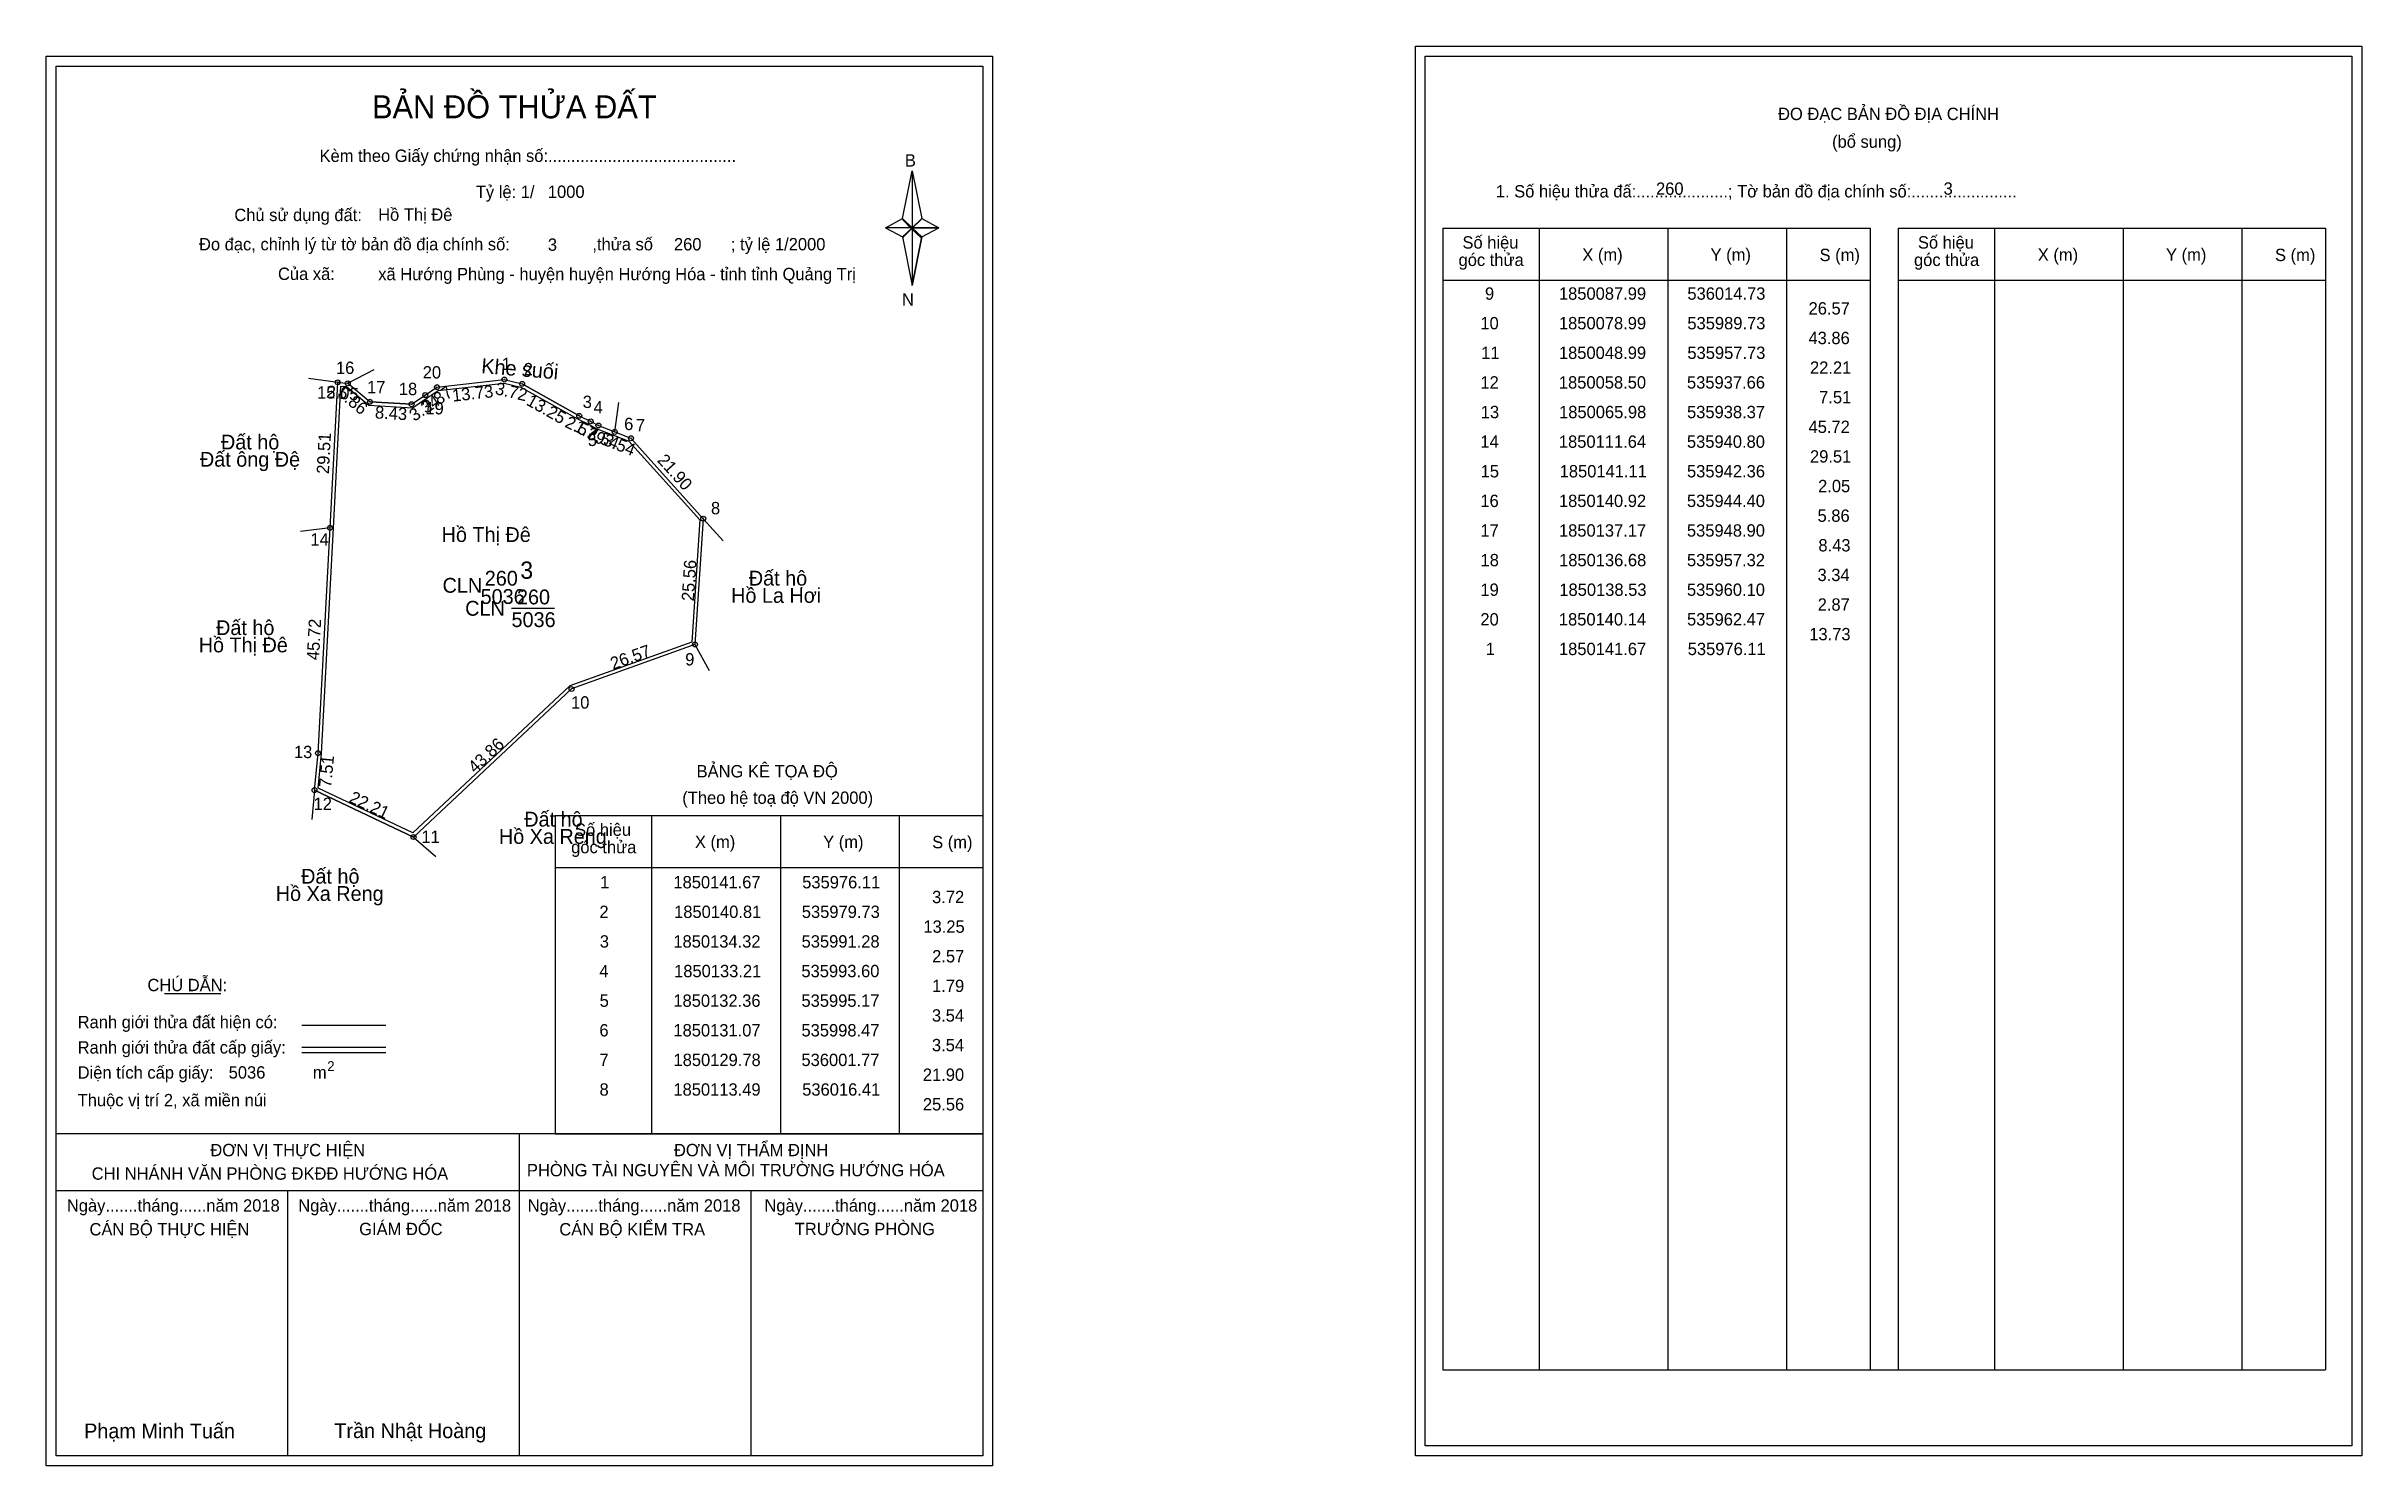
# Model space of a CAD drawing. Extents: x 535883 to 536352, y 1849922 to 1850209.
import ezdxf

# ---------------------------------------------------------------- set-up
doc = ezdxf.new("R2010")
doc.units = 0
for name, color, linetype in [('Level 1', 7, 'Continuous'), ('Level 10', 7, 'Continuous'), ('Level 11', 7, 'Continuous'), ('Level 13', 7, 'Continuous'), ('Level 2', 7, 'Continuous'), ('Level 22', 7, 'Continuous'), ('Level 27', 7, 'Continuous'), ('Level 3', 7, 'Continuous'), ('Level 36', 7, 'Continuous'), ('Level 4', 7, 'Continuous'), ('Level 49', 7, 'Continuous'), ('Level 5', 7, 'Continuous'), ('Level 53', 7, 'Continuous'), ('Level 55', 7, 'Continuous'), ('Level 6', 7, 'Continuous'), ('Level 63', 7, 'Continuous'), ('Level 7', 7, 'Continuous'), ('Level 9', 7, 'Continuous')]:
    doc.layers.add(name, color=color, linetype=linetype)

msp = doc.modelspace()

# ---------------------------------------------------------------- linework, layer by layer
at = {"layer": 'Level 1'}
for p, q in [((536162.65, 1850207.19), (536162.65, 1850207.19)), ((535885.33, 1850205.19), (535885.33, 1850205.19)), ((536056.75, 1850174.31), (536058.72, 1850183.95)), ((536058.72, 1850183.95), (536058.72, 1850172.43)), ((536058.72, 1850183.95), (536060.69, 1850174.31)), ((536053.31, 1850172.43), (536056.75, 1850174.31)), ((536056.75, 1850174.31), (536058.72, 1850172.43)), ((536058.57, 1850172.21), (536056.75, 1850174.09)), ((536060.54, 1850174.09), (536058.57, 1850172.21)), ((536058.57, 1850172.21), (536060.54, 1850174.09)), ((536060.69, 1850174.31), (536058.72, 1850172.43)), ((536058.72, 1850172.43), (536056.75, 1850170.59)), ((536058.57, 1850172.21), (536056.75, 1850170.37)), ((536056.75, 1850170.37), (536058.57, 1850172.21)), ((536056.75, 1850170.59), (536058.72, 1850160.73)), ((536060.54, 1850170.37), (536058.57, 1850172.21)), ((536058.72, 1850172.43), (536058.72, 1850160.73)), ((536058.72, 1850172.43), (536064.13, 1850172.43)), ((536058.72, 1850172.43), (536060.69, 1850170.59)), ((536060.69, 1850170.59), (536058.72, 1850160.73)), ((536060.69, 1850170.59), (536064.13, 1850172.43)), ((536166.19, 1850172.34), (536252.79, 1850172.34)), ((536185.78, 1849941.07), (536185.78, 1850172.34)), ((536211.85, 1849941.07), (536211.85, 1850172.34)), ((536235.82, 1850172.34), (536235.82, 1849941.07)), ((536252.79, 1850172.34), (536252.79, 1849941.07)), ((536258.44, 1850172.34), (536345.05, 1850172.34)), ((536278.03, 1849941.07), (536278.03, 1850172.34)), ((536304.11, 1849941.07), (536304.11, 1850172.34)), ((536328.08, 1850172.34), (536328.08, 1849941.07)), ((536345.05, 1850172.34), (536345.05, 1849941.07)), ((536166.19, 1850161.81), (536252.79, 1850161.81)), ((536258.44, 1850161.81), (536345.05, 1850161.81)), ((535986.43, 1850053.37), (536073.03, 1850053.37)), ((536006.02, 1849988.84), (536006.02, 1850053.37)), ((536032.09, 1849988.84), (536032.09, 1850053.37)), ((536056.06, 1850053.37), (536056.06, 1849988.84)), ((535986.43, 1850042.84), (536073.03, 1850042.84)), ((535907.25, 1850017.26), (535918.65, 1850017.26)), ((535935.11, 1850010.85), (535952.13, 1850010.85)), ((535935.11, 1850006.41), (535952.13, 1850006.41)), ((535935.11, 1850005.31), (535952.13, 1850005.31)), ((535992.16, 1849988.84), (535885.33, 1849988.84)), ((536073.03, 1849988.84), (535968.19, 1849988.84)), ((535979.18, 1849923.62), (535979.18, 1849988.84)), ((535986.43, 1849988.84), (536073.03, 1849988.84)), ((536073.03, 1849977.29), (535885.33, 1849977.29)), ((535932.25, 1849923.62), (535932.25, 1849977.29)), ((536026.1, 1849923.62), (536026.1, 1849977.29)), ((536166.19, 1849941.07), (536345.05, 1849941.07)), ((536350.35, 1849925.62), (536350.35, 1849925.62)), ((536073.03, 1849923.62), (536073.03, 1849923.62))]:
    msp.add_line(p, q, dxfattribs=at)
for points in [[(536056.75, 1850174.31), (536058.72, 1850183.95), (536058.72, 1850172.43)], [(536058.72, 1850172.43), (536060.69, 1850174.31), (536064.13, 1850172.43)], [(536053.31, 1850172.43), (536056.75, 1850170.59), (536058.72, 1850172.43)], [(536058.72, 1850172.43), (536058.72, 1850160.73), (536060.69, 1850170.59)]]:
    msp.add_lwpolyline(points, close=True, dxfattribs=at)
at = {"layer": 'Level 10'}
for p, q in [((535957.32, 1850136.68), (535948.9, 1850137.17)), ((535991.28, 1850134.32), (535979.73, 1850140.81)), ((535937.66, 1850058.5), (535957.73, 1850048.99))]:
    msp.add_line(p, q, dxfattribs=at)
for points in [[(535940.8, 1850111.64), (535942.36, 1850141.11), (535944.4, 1850140.92), (535948.9, 1850137.17), (535957.32, 1850136.68), (535960.1, 1850138.53), (535962.47, 1850140.14), (535976.11, 1850141.67), (535979.73, 1850140.81), (535991.28, 1850134.32), (535993.6, 1850133.21), (535995.17, 1850132.36), (535998.47, 1850131.07), (536001.77, 1850129.78), (536016.41, 1850113.49), (536014.73, 1850087.99), (535989.73, 1850078.99), (535957.73, 1850048.99), (535937.66, 1850058.5), (535938.37, 1850065.98)], [(535941.5, 1850111.6), (535943.02, 1850140.35), (535944.12, 1850140.24), (535948.63, 1850136.48), (535957.51, 1850135.97), (535960.49, 1850137.95), (535962.72, 1850139.46), (535976.07, 1850140.96), (535979.47, 1850140.15), (535990.96, 1850133.7), (535993.28, 1850132.59), (535994.87, 1850131.72), (535998.22, 1850130.42), (536001.36, 1850129.19), (536015.69, 1850113.24), (536014.06, 1850088.49), (535989.36, 1850079.6), (535957.6, 1850049.83), (535938.4, 1850058.92), (535939.07, 1850065.93)]]:
    msp.add_lwpolyline(points, close=True, dxfattribs=at)
at = {"layer": 'Level 11'}
for centre in [(535942.36, 1850141.11), (535944.4, 1850140.92), (535976.11, 1850141.67), (535979.73, 1850140.81), (535948.9, 1850137.17), (535957.32, 1850136.68), (535960.1, 1850138.53), (535962.47, 1850140.14), (535991.28, 1850134.32), (535993.6, 1850133.21), (535995.17, 1850132.36), (535998.47, 1850131.07), (536001.77, 1850129.78), (536016.41, 1850113.49), (535940.8, 1850111.64), (535940.8, 1850111.64), (536014.73, 1850087.99), (535989.73, 1850078.99), (535938.37, 1850065.98), (535937.66, 1850058.5), (535957.73, 1850048.99)]:
    msp.add_circle(centre, 0.5, dxfattribs=at)
at = {"layer": 'Level 27'}
for p, q in [((535942.36, 1850141.11), (535936.41, 1850141.87)), ((535944.4, 1850140.92), (535949.71, 1850143.72)), ((535998.47, 1850131.07), (535999.29, 1850137.01)), ((536016.41, 1850113.49), (536020.42, 1850109.03)), ((535940.8, 1850111.64), (535934.84, 1850110.92)), ((536014.73, 1850087.99), (536017.6, 1850082.72)), ((535937.66, 1850058.5), (535937.09, 1850052.53)), ((535957.73, 1850048.99), (535962.26, 1850045.06))]:
    msp.add_line(p, q, dxfattribs=at)
at = {"layer": 'Level 3'}
for p, q in [((536166.19, 1850172.34), (536166.19, 1849941.07)), ((536258.44, 1850172.34), (536258.44, 1849941.07)), ((535986.43, 1850053.37), (535986.43, 1849988.84))]:
    msp.add_line(p, q, dxfattribs=at)
at = {"layer": 'Level 63'}
for points in [[(535883.33, 1850207.19), (536075.03, 1850207.19), (536075.03, 1849921.62), (535883.33, 1849921.62)], [(536160.66, 1850209.19), (536352.36, 1850209.19), (536352.36, 1849923.62), (536160.66, 1849923.62)], [(536162.66, 1850207.19), (536350.36, 1850207.19), (536350.36, 1849925.62), (536162.66, 1849925.62)], [(535885.33, 1850205.19), (536073.03, 1850205.19), (536073.03, 1849923.62), (535885.33, 1849923.62)]]:
    msp.add_lwpolyline(points, close=True, dxfattribs=at)
at = {"layer": 'Level 9'}
msp.add_line((535977.57, 1850095.33), (535986.27, 1850095.33), dxfattribs=at)

# ---------------------------------------------------------------- texts
at = {"layer": 'Level 1'}
for s, height, p in [('BẢN ĐỒ THỬA ĐẤT', 4.6657, (535949.3, 1850194.6)), ('ĐO ĐẠC BẢN ĐỒ ĐỊA CHÍNH', 2.5, (536234.13, 1850194.25)), ('Kèm theo Giấy chứng nhận số:.........................................', 2.5, (535938.68, 1850185.77)), ('(bổ sung)', 2.5, (536245.07, 1850188.63)), ('B', 2.5, (536057.26, 1850184.83)), ('1. Số hiệu thửa đấ:....................; Tờ bản đồ địa chính số:.......................', 2.5, (536176.96, 1850178.57)), ('Chủ sử dụng đất:', 2.5, (535921.42, 1850173.78)), ('Đo đạc, chỉnh lý từ tờ bản đồ địa chính số:                  ,thửa số                 ; tỷ lệ 1/2000', 2.5, (535914.26, 1850167.85)), ('Số hiệu', 2.5, (536170.2, 1850168.21)), ('Số hiệu', 2.5, (536262.46, 1850168.21)), ('Của xã:', 2.5, (535930.26, 1850161.85)), ('góc thửa', 2.5, (536169.41, 1850164.68)), ('X (m)', 2.5, (536194.48, 1850165.73)), ('Y (m)', 2.5, (536220.46, 1850165.73)), ('S (m)', 2.5, (536242.54, 1850165.68)), ('góc thửa', 2.5, (536261.67, 1850164.68)), ('X (m)', 2.5, (536286.74, 1850165.73)), ('Y (m)', 2.5, (536312.72, 1850165.73)), ('S (m)', 2.5, (536334.8, 1850165.68)), ('N', 2.5, (536056.66, 1850156.66)), ('BẢNG KÊ TỌA ĐỘ', 2.5, (536015.06, 1850061.07)), ('(Theo hệ toạ độ VN 2000)', 2.5, (536012.16, 1850055.71)), ('Số hiệu', 2.5, (535990.44, 1850049.23)), ('góc thửa', 2.5, (535989.65, 1850045.7)), ('X (m)', 2.5, (536014.72, 1850046.76)), ('Y (m)', 2.5, (536040.7, 1850046.76)), ('S (m)', 2.5, (536062.78, 1850046.71)), ('CHÚ DẪN:', 2.5, (535903.81, 1850017.76)), ('Ranh giới thửa đất hiện có:', 2.5, (535889.68, 1850010.26)), ('Ranh giới thửa đất cấp giấy:', 2.5, (535889.68, 1850005.12)), ('Diện tích cấp giấy:', 2.5, (535889.68, 1850000.04)), ('m', 2.5, (535937.33, 1850000.06)), ('2', 2, (535940.23, 1850001.57)), ('Thuộc vị trí 2, xã miền núi', 2.5, (535889.68, 1849994.44)), ('ĐƠN VỊ THỰC HIỆN', 2.5, (535916.56, 1849984.32)), ('ĐƠN VỊ THẨM ĐỊNH', 2.5, (536010.47, 1849984.32)), ('CHI NHÁNH VĂN PHÒNG ĐKĐĐ HƯỚNG HÓA', 2.5, (535892.52, 1849979.56)), ('PHÒNG TÀI NGUYÊN VÀ MÔI TRƯỜNG HƯỚNG HÓA', 2.5, (535980.69, 1849980.25)), ('Ngày.......tháng......năm 2018', 2.5, (535887.5, 1849973.09)), ('Ngày.......tháng......năm 2018', 2.5, (535934.37, 1849973.09)), ('Ngày.......tháng......năm 2018', 2.5, (535980.84, 1849973.09)), ('Ngày.......tháng......năm 2018', 2.5, (536028.8, 1849973.09)), ('CÁN BỘ THỰC HIỆN', 2.5, (535892.08, 1849968.27)), ('GIÁM ĐỐC', 2.5, (535946.71, 1849968.33)), ('CÁN BỘ KIỂM TRA', 2.5, (535987.25, 1849968.27)), ('TRƯỞNG PHÒNG', 2.5, (536034.94, 1849968.33)), ('Phạm Minh Tuấn', 3, (535890.99, 1849927.16)), ('Trần Nhật Hoàng', 3, (535941.68, 1849927.21))]:
    msp.add_text(s, height=height, dxfattribs=at).set_placement(p)
at = {"layer": 'Level 11'}
msp.add_text('Tỷ lệ: 1/', height=2.5, dxfattribs=at).set_placement((535970.34, 1850178.46))
at = {"layer": 'Level 13'}
for s, p in [('260', (535978.67, 1850096.13)), ('CLN', (535968.18, 1850093.83)), ('5036', (535977.57, 1850091.53))]:
    msp.add_text(s, height=3, dxfattribs=at).set_placement(p)
at = {"layer": 'Level 2'}
msp.add_text('Hồ Thị Đê', height=3, dxfattribs=at).set_placement((535963.41, 1850108.77))
at = {"layer": 'Level 22'}
msp.add_text('Khe suối', height=3, rotation=355.2364, dxfattribs=at).set_placement((535971.36, 1850143))
at = {"layer": 'Level 3'}
msp.add_text('CLN', height=3, dxfattribs=at).set_placement((535963.6, 1850098.48))
at = {"layer": 'Level 36'}
for s, p in [('Đất ông Đệ', (535914.45, 1850124.02)), ('Đất hộ', (535918.71, 1850127.52)), ('Hồ La Hơi', (536022.05, 1850096.44)), ('Đất hộ', (536025.64, 1850099.94)), ('Hồ Thị Đê', (535914.2, 1850086.41)), ('Đất hộ', (535917.72, 1850089.91)), ('Đất hộ', (535980.15, 1850051.11)), ('Hồ Xa Reng', (535975.01, 1850047.61)), ('Đất hộ', (535934.95, 1850039.54)), ('Hồ Xa Reng', (535929.81, 1850036.04))]:
    msp.add_text(s, height=3, dxfattribs=at).set_placement(p)
at = {"layer": 'Level 4'}
msp.add_text('260', height=3, dxfattribs=at).set_placement((535972.15, 1850099.92))
at = {"layer": 'Level 49'}
for s, rotation, p in [('3.72', 346.636, (535974.09, 1850138.76)), ('2.05', 354.679, (535939.98, 1850138.02)), ('5.86', 320.1944, (535942.11, 1850138.53)), ('8.43', 356.6694, (535949.85, 1850133.81)), ('3.34', 33.6425, (535957.9, 1850133.1)), ('2.87', 34.1892, (535960.53, 1850134.84)), ('13.73', 6.4001, (535965.68, 1850137.18)), ('13.25', 330.6682, (535980.37, 1850136.66)), ('2.57', 334.4313, (535988.18, 1850132.15)), ('1.79', 331.5688, (535990.04, 1850131.38)), ('3.54', 338.649, (535992.67, 1850129.79)), ('29.51', 86.9699, (535940.57, 1850122.49)), ('3.54', 338.649, (535995.97, 1850128.5)), ('21.90', 311.9464, (536006.95, 1850125.21)), ('25.56', 86.2307, (536014.5, 1850096.72)), ('45.72', 86.9536, (535938.57, 1850084.78)), ('26.57', 19.7989, (535998.13, 1850082.86)), ('43.86', 43.1524, (535970.2, 1850061.78)), ('7.51', 84.5777, (535941.02, 1850058.94)), ('22.21', 334.6465, (535944.49, 1850056.15))]:
    msp.add_text(s, height=2.5, rotation=rotation, dxfattribs=at).set_placement(p)
at = {"layer": 'Level 5'}
msp.add_text('5036', height=3, dxfattribs=at).set_placement((535971.31, 1850096.22))
at = {"layer": 'Level 53'}
for s, p in [('9', (536174.76, 1850157.85)), ('1850087.99', (536189.74, 1850157.85)), ('536014.73', (536215.76, 1850157.85)), ('26.57', (536240.31, 1850154.85)), ('10', (536173.83, 1850151.85)), ('1850078.99', (536189.74, 1850151.85)), ('535989.73', (536215.76, 1850151.85)), ('43.86', (536240.29, 1850148.85)), ('11', (536173.99, 1850145.85)), ('1850048.99', (536189.74, 1850145.85)), ('535957.73', (536215.76, 1850145.85)), ('12', (536173.84, 1850139.85)), ('1850058.50', (536189.73, 1850139.85)), ('535937.66', (536215.68, 1850139.85)), ('22.21', (536240.6, 1850142.85)), ('13', (536173.91, 1850133.85)), ('1850065.98', (536189.77, 1850133.85)), ('535938.37', (536215.69, 1850133.85)), ('7.51', (536242.45, 1850136.85)), ('45.72', (536240.3, 1850130.85)), ('14', (536173.82, 1850127.85)), ('1850111.64', (536189.73, 1850127.85)), ('535940.80', (536215.67, 1850127.85)), ('29.51', (536240.6, 1850124.85)), ('15', (536173.88, 1850121.85)), ('1850141.11', (536189.89, 1850121.85)), ('535942.36', (536215.68, 1850121.85)), ('16', (536173.83, 1850115.85)), ('1850140.92', (536189.74, 1850115.85)), ('535944.40', (536215.67, 1850115.85)), ('2.05', (536242.24, 1850118.85)), ('5.86', (536242.13, 1850112.85)), ('17', (536173.84, 1850109.85)), ('1850137.17', (536189.75, 1850109.85)), ('535948.90', (536215.67, 1850109.85)), ('8.43', (536242.3, 1850106.85)), ('18', (536173.86, 1850103.85)), ('1850136.68', (536189.77, 1850103.85)), ('535957.32', (536215.68, 1850103.85)), ('3.34', (536242.12, 1850100.85)), ('19', (536173.84, 1850097.85)), ('1850138.53', (536189.82, 1850097.85)), ('535960.10', (536215.67, 1850097.85)), ('20', (536173.83, 1850091.85)), ('1850140.14', (536189.73, 1850091.85)), ('535962.47', (536215.69, 1850091.85)), ('2.87', (536242.16, 1850094.85)), ('13.73', (536240.45, 1850088.85)), ('1', (536174.91, 1850085.85)), ('1850141.67', (536189.75, 1850085.85)), ('535976.11', (536215.83, 1850085.85)), ('1', (535995.52, 1850038.59)), ('1850141.67', (536010.36, 1850038.59)), ('535976.11', (536036.45, 1850038.59)), ('3.72', (536062.76, 1850035.59)), ('2', (535995.37, 1850032.59)), ('1850140.81', (536010.5, 1850032.59)), ('535979.73', (536036.37, 1850032.59)), ('3', (535995.45, 1850026.59)), ('1850134.32', (536010.35, 1850026.59)), ('535991.28', (536036.33, 1850026.59)), ('13.25', (536061, 1850029.59)), ('2.57', (536062.77, 1850023.59)), ('4', (535995.36, 1850020.59)), ('1850133.21', (536010.5, 1850020.59)), ('535993.60', (536036.29, 1850020.59)), ('1.79', (536062.76, 1850017.59)), ('5', (535995.42, 1850014.59)), ('1850132.36', (536010.35, 1850014.59)), ('535995.17', (536036.3, 1850014.59)), ('6', (535995.37, 1850008.59)), ('1850131.07', (536010.36, 1850008.59)), ('535998.47', (536036.3, 1850008.59)), ('3.54', (536062.73, 1850011.59)), ('7', (535995.38, 1850002.59)), ('1850129.78', (536010.38, 1850002.59)), ('536001.77', (536036.3, 1850002.59)), ('3.54', (536062.73, 1850005.59)), ('21.90', (536060.89, 1849999.59)), ('8', (535995.4, 1849996.59)), ('1850113.49', (536010.36, 1849996.59)), ('536016.41', (536036.45, 1849996.59)), ('25.56', (536060.9, 1849993.59))]:
    msp.add_text(s, height=2.5, dxfattribs=at).set_placement(p)
at = {"layer": 'Level 55'}
for s, height, p in [('15', 0.4, (535942.08, 1850141.11)), ('0', 0.11, (535942.32, 1850141)), ('16', 0.4, (535944.12, 1850140.92)), ('0', 0.11, (535944.36, 1850140.81)), ('0', 0.11, (535944.36, 1850140.81)), ('1', 0.4, (535976, 1850141.67)), ('0', 0.11, (535976.07, 1850141.56)), ('0', 0.11, (535976.07, 1850141.56)), ('2', 0.4, (535979.59, 1850140.81)), ('17', 0.4, (535948.62, 1850137.17)), ('0', 0.11, (535948.86, 1850137.06)), ('0', 0.11, (535948.86, 1850137.06)), ('18', 0.4, (535957.04, 1850136.68)), ('0', 0.11, (535957.28, 1850136.57)), ('0', 0.11, (535957.28, 1850136.57)), ('19', 0.4, (535959.82, 1850138.53)), ('0', 0.11, (535960.06, 1850138.42)), ('0', 0.11, (535960.06, 1850138.42)), ('20', 0.4, (535962.19, 1850140.14)), ('0', 0.11, (535962.43, 1850140.03)), ('0', 0.11, (535962.43, 1850140.03)), ('0', 0.11, (535979.69, 1850140.7)), ('0', 0.11, (535979.69, 1850140.7)), ('3', 0.4, (535991.16, 1850134.32)), ('0', 0.11, (535991.24, 1850134.21)), ('0', 0.11, (535991.24, 1850134.21)), ('4', 0.4, (535993.46, 1850133.21)), ('0', 0.11, (535993.56, 1850133.1)), ('0', 0.11, (535993.56, 1850133.1)), ('5', 0.4, (535995.04, 1850132.36)), ('0', 0.11, (535995.13, 1850132.25)), ('0', 0.11, (535995.13, 1850132.25)), ('6', 0.4, (535998.33, 1850131.07)), ('0', 0.11, (535998.43, 1850130.96)), ('0', 0.11, (535998.43, 1850130.96)), ('7', 0.4, (536001.64, 1850129.78)), ('8', 0.4, (536016.28, 1850113.49)), ('0', 0.11, (536016.37, 1850113.38)), ('14', 0.4, (535940.51, 1850111.64)), ('294', 0.11, (535940.68, 1850111.53)), ('0', 0.11, (535940.76, 1850111.53)), ('9', 0.4, (536014.59, 1850087.99)), ('261', 0.11, (536014.62, 1850087.88)), ('0', 0.11, (536014.69, 1850087.88)), ('10', 0.4, (535989.45, 1850078.99)), ('261', 0.11, (535989.62, 1850078.88)), ('13', 0.4, (535938.1, 1850065.98)), ('294', 0.11, (535938.25, 1850065.87)), ('12', 0.4, (535937.38, 1850058.5)), ('294', 0.11, (535937.54, 1850058.39)), ('0', 0.11, (535937.62, 1850058.39)), ('0', 0.11, (535937.62, 1850058.39)), ('11', 0.4, (535957.47, 1850048.99)), ('261', 0.11, (535957.62, 1850048.88)), ('0', 0.11, (535957.69, 1850048.88)), ('0', 0.11, (535957.69, 1850048.88))]:
    msp.add_text(s, height=height, dxfattribs=at).set_placement(p)
at = {"layer": 'Level 6'}
for s, p in [('1000', (535984.93, 1850178.48)), ('260', (536209.41, 1850179.11)), ('3', (536267.66, 1850179.13)), ('Hồ Thị Đê', (535950.55, 1850173.84)), ('3', (535984.93, 1850167.76)), ('260', (536010.47, 1850167.84)), ('xã Hướng Phùng - huyện huyện Hướng Hóa - tỉnh tỉnh Quảng Trị', (535950.57, 1850161.8)), ('5036', (535920.27, 1850000.05))]:
    msp.add_text(s, height=2.5, dxfattribs=at).set_placement(p)
at = {"layer": 'Level 7'}
msp.add_text('3', height=3.5, dxfattribs=at).set_placement((535979.34, 1850101.31))
at = {"layer": 'Level 9'}
for s, p in [('1', (535975.61, 1850143.61)), ('16', (535942, 1850142.81)), ('17', (535948.31, 1850138.9)), ('18', (535954.74, 1850138.52)), ('20', (535959.58, 1850141.89)), ('2', (535980.05, 1850142.54)), ('15', (535938.18, 1850137.81)), ('19', (535960.12, 1850134.62)), ('3', (535991.99, 1850135.91)), ('4', (535994.19, 1850134.81)), ('6', (536000.38, 1850131.44)), ('7', (536002.75, 1850131.16)), ('5', (535993.02, 1850128.21)), ('8', (536017.97, 1850114.38)), ('14', (535936.83, 1850108.05)), ('9', (536012.75, 1850083.75)), ('10', (535989.62, 1850075.01)), ('13', (535933.49, 1850064.97)), ('12', (535937.47, 1850054.47)), ('11', (535959.31, 1850047.8))]:
    msp.add_text(s, height=2.5, dxfattribs=at).set_placement(p)

doc.saveas('drawing.dxf')
